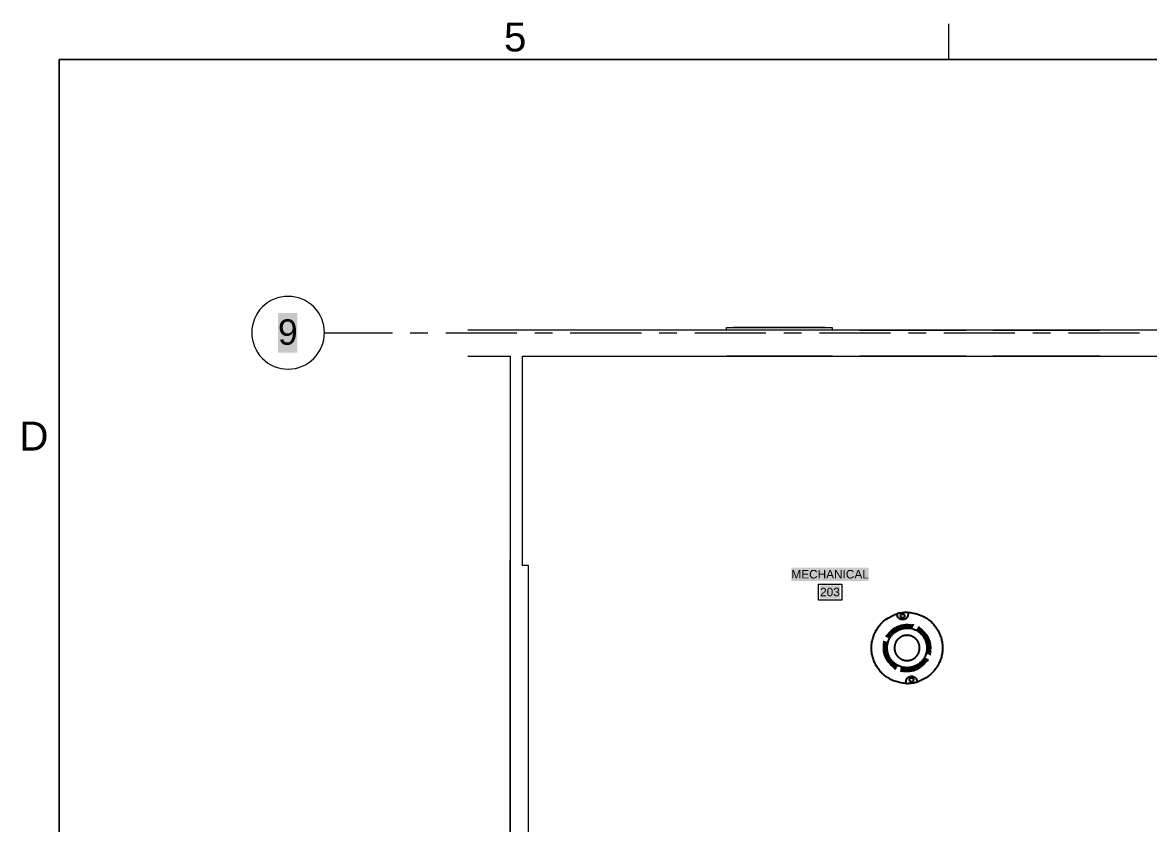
# Model space of a CAD drawing. Header units: inches. Extents: x 0.9 to 36.3, y 0.7 to 23.3.
# Drawn here: x 0.88 to 8.78, y 17.63 to 23.25 of the extents above; entities that cross this region are included whole.
import ezdxf

# ---------------------------------------------------------------- set-up
doc = ezdxf.new("R2010")
doc.units = ezdxf.units.IN
doc.layers.add('Boarder for name', color=7, linetype='Continuous', lineweight=5, true_color=0x777777)
doc.layers.add('PDF_Geometry', color=7, linetype='Continuous', lineweight=9, true_color=0x777777)
doc.layers.add('PDF_Solid Fills', color=7, linetype='Continuous', true_color=0xffffff)
doc.layers.add('PDF_Text', color=7, linetype='Continuous')
doc.layers.add('Smoke Detector', color=40, linetype='Continuous')
doc.styles.add('PDF Arial', font='arial.ttf')
doc.styles.add('PDF GillSansMTCondensed', font='arial.ttf')

msp = doc.modelspace()

# ---------------------------------------------------------------- linework, layer by layer
at = {"layer": 'Boarder for name', "linetype": 'ByBlock'}
msp.add_lwpolyline([(6.4679, 19.3078), (6.6313, 19.3078), (6.6313, 19.1945), (6.4679, 19.1945)], close=True, dxfattribs=at)
at = {"layer": 'PDF_Geometry', "linetype": 'ByBlock'}
for points in [[(7.3814, 22.9924), (7.3814, 23.2424)], [(5.8181, 21.0925), (5.8214, 21.0925), (5.8214, 21.1091), (6.5631, 21.1091), (6.5631, 21.0925), (5.8214, 21.0925), (5.8214, 21.1091), (6.5631, 21.1091), (6.5631, 21.0925), (6.5664, 21.0925)], [(2.9982, 21.0725), (3.4749, 21.0725)], [(3.5999, 21.0725), (3.7248, 21.0725)], [(3.8498, 21.0725), (4.3498, 21.0725)], [(4.0048, 15.566), (4.3715, 15.566), (4.3715, 15.7227), (4.4298, 15.7227), (4.4298, 17.0826), (8.223, 17.0826), (8.223, 17.1826), (4.4298, 17.1826), (4.4298, 19.4375), (4.3882, 19.4375), (4.3882, 19.4775), (4.3882, 20.9091), (9.3296, 20.9091), (9.3296, 21.0925), (4.0048, 21.0925)], [(4.4748, 21.0725), (4.5998, 21.0725)], [(4.7231, 21.0725), (5.2231, 21.0725)], [(5.3481, 21.0725), (5.4731, 21.0725)], [(5.5981, 21.0725), (6.0981, 21.0725)], [(6.2231, 21.0725), (6.3481, 21.0725)], [(6.4731, 21.0725), (6.973, 21.0725)], [(6.7547, 21.0925), (7.5047, 21.0925)], [(7.098, 21.0725), (7.223, 21.0725)], [(7.3464, 21.0725), (7.8463, 21.0725)], [(7.6914, 21.0925), (8.4413, 21.0925)], [(7.9713, 21.0725), (8.0963, 21.0725)], [(8.2213, 21.0725), (8.7213, 21.0725)], [(4.0048, 20.9091), (4.3015, 20.9091), (4.3015, 19.4775), (4.3015, 15.7227), (4.0048, 15.7227)], [(6.5664, 20.9091), (5.8181, 20.9091)], [(6.5314, 20.9091), (5.8548, 20.9091)], [(5.8548, 20.9091), (6.5314, 20.9091), (5.8548, 20.9091)], [(7.5047, 20.9091), (6.7547, 20.9091)], [(8.4413, 20.9091), (7.6914, 20.9091)], [(4.3015, 15.7227), (4.3015, 19.4775)]]:
    msp.add_lwpolyline(points, dxfattribs=at)
for points in [[(32.3645, 1.0083), (1.135, 1.0083), (32.3645, 1.0083), (32.3645, 22.9929), (1.135, 22.9929), (32.3645, 22.9929)], [(1.135, 1.0083), (1.135, 22.9924)], [(5.8698, 21.1091), (6.5147, 21.1091)], [(6.5147, 20.9091), (5.8698, 20.9091)]]:
    msp.add_lwpolyline(points, close=True, dxfattribs=at)
msp.add_lwpolyline([(2.7432, 21.3291, 0.416667), (2.4882, 21.0741, 0.415306), (2.7432, 20.8175, 0.412859), (2.9982, 21.0741, 0.414218)], format="xyb", close=True, dxfattribs=at)
at = {"layer": 'PDF_Solid Fills', "linetype": 'ByBlock', "transparency": 33554559}
for points in [[(2.6716, 20.9341), (2.8082, 20.9341), (2.6716, 21.2125), (2.8082, 21.2125)], [(6.2763, 19.3295), (6.8196, 19.3295), (6.2763, 19.4228), (6.8196, 19.4228)], [(6.4779, 19.2045), (6.6179, 19.2045), (6.4779, 19.2978), (6.6179, 19.2978)]]:
    msp.add_solid(points, dxfattribs=at)
at = {"layer": 'Smoke Detector', "linetype": 'ByBlock'}
for points in [[(7.0872, 18.608), (7.0647, 18.611), (7.0451, 18.6144), (7.028, 18.6182), (7.013, 18.6223), (7, 18.6267), (6.9885, 18.6313), (6.9782, 18.6361), (6.9689, 18.6409), (6.9602, 18.6458), (6.9521, 18.6507), (6.9444, 18.6558), (6.9373, 18.6609), (6.9305, 18.6661), (6.9241, 18.6715), (6.918, 18.677), (6.9121, 18.6827), (6.9064, 18.6885), (6.9009, 18.6946), (6.8956, 18.7008), (6.8906, 18.7072), (6.8857, 18.7138), (6.881, 18.7205), (6.8766, 18.7274), (6.8724, 18.7344), (6.8684, 18.7415), (6.8647, 18.7488), (6.8612, 18.7562), (6.858, 18.7637), (6.855, 18.7713), (6.8522, 18.779), (6.8497, 18.7867), (6.8475, 18.7946), (6.8455, 18.8025), (6.8438, 18.8105), (6.8423, 18.8185), (6.8411, 18.8266), (6.8402, 18.8347), (6.8395, 18.8429), (6.8391, 18.851), (6.839, 18.8592), (6.8391, 18.8674), (6.8395, 18.8755), (6.8402, 18.8837), (6.8411, 18.8918), (6.8423, 18.8999), (6.8438, 18.9079), (6.8455, 18.9159), (6.8475, 18.9238), (6.8497, 18.9317), (6.8522, 18.9395), (6.855, 18.9471), (6.858, 18.9547), (6.8612, 18.9622), (6.8647, 18.9696), (6.8684, 18.9769), (6.8724, 18.984), (6.8766, 18.991), (6.8811, 18.998), (6.8859, 19.0048), (6.8911, 19.0116), (6.8967, 19.0184), (6.9028, 19.0252), (6.9093, 19.0321), (6.9164, 19.0391), (6.9242, 19.0462), (6.9329, 19.0534), (6.9429, 19.0609), (6.9545, 19.0685), (6.968, 19.0764), (6.9838, 19.0846), (7.0022, 19.0931), (7.0235, 19.1019)], [(7.0886, 19.1105), (7.1116, 19.1075), (7.1315, 19.104), (7.1489, 19.1002), (7.164, 19.0961), (7.1772, 19.0917), (7.1887, 19.0871), (7.199, 19.0824), (7.2084, 19.0775), (7.217, 19.0726), (7.2252, 19.0677), (7.2328, 19.0626), (7.24, 19.0575), (7.2467, 19.0523), (7.2531, 19.0469), (7.2593, 19.0414), (7.2651, 19.0357), (7.2708, 19.0299), (7.2763, 19.0238), (7.2816, 19.0176), (7.2867, 19.0112), (7.2915, 19.0046), (7.2962, 18.9979), (7.3006, 18.991), (7.3048, 18.984), (7.3088, 18.9769), (7.3125, 18.9696), (7.316, 18.9622), (7.3193, 18.9547), (7.3223, 18.9471), (7.325, 18.9395), (7.3275, 18.9317), (7.3298, 18.9238), (7.3317, 18.9159), (7.3335, 18.9079), (7.3349, 18.8999), (7.3361, 18.8918), (7.3371, 18.8837), (7.3377, 18.8755), (7.3381, 18.8674), (7.3383, 18.8592), (7.3381, 18.851), (7.3377, 18.8429), (7.3371, 18.8347), (7.3361, 18.8266), (7.3349, 18.8185), (7.3335, 18.8105), (7.3317, 18.8025), (7.3298, 18.7946), (7.3275, 18.7867), (7.325, 18.779), (7.3223, 18.7713), (7.3193, 18.7637), (7.316, 18.7562), (7.3125, 18.7488), (7.3088, 18.7415), (7.3048, 18.7344), (7.3006, 18.7274), (7.2961, 18.7205), (7.2913, 18.7136), (7.2861, 18.7068), (7.2805, 18.7), (7.2745, 18.6932), (7.2679, 18.6863), (7.2608, 18.6793), (7.253, 18.6722), (7.2443, 18.665), (7.2344, 18.6576), (7.2229, 18.65), (7.2096, 18.6421), (7.194, 18.634), (7.1759, 18.6256), (7.155, 18.617)], [(6.9447, 18.9423), (6.9542, 18.9543), (6.9629, 18.9644), (6.9709, 18.973), (6.9783, 18.9802), (6.9852, 18.9862), (6.9916, 18.9913), (6.9977, 18.9956), (7.0036, 18.9993), (7.0092, 19.0027), (7.0148, 19.0057), (7.0203, 19.0084), (7.0258, 19.0108), (7.0315, 19.013), (7.0373, 19.015), (7.0433, 19.0168), (7.0497, 19.0184), (7.0564, 19.0199), (7.0638, 19.0212), (7.0719, 19.0222), (7.0811, 19.0228), (7.0914, 19.0229), (7.1031, 19.0225), (7.1165, 19.0215), (7.1316, 19.0198)], [(7.159, 18.981), (7.1691, 18.973), (7.1777, 18.9656), (7.1849, 18.9588), (7.191, 18.9526), (7.1961, 18.9467), (7.2004, 18.9413), (7.204, 18.9361), (7.2072, 18.9312), (7.21, 18.9264), (7.2126, 18.9217), (7.2148, 18.9172), (7.2169, 18.9127), (7.2187, 18.9083), (7.2203, 18.9039), (7.2217, 18.8996), (7.223, 18.8952), (7.2241, 18.8908), (7.225, 18.8863), (7.2258, 18.8819), (7.2265, 18.8774), (7.227, 18.8728), (7.2274, 18.8683), (7.2276, 18.8638), (7.2277, 18.8592), (7.2276, 18.8547), (7.2274, 18.8501), (7.227, 18.8456), (7.2265, 18.8411), (7.2258, 18.8366), (7.225, 18.8321), (7.2241, 18.8276), (7.223, 18.8232), (7.2217, 18.8188), (7.2203, 18.8145), (7.2188, 18.8102), (7.2171, 18.806), (7.2153, 18.8018), (7.2133, 18.7977), (7.2113, 18.7936), (7.2091, 18.7897), (7.2067, 18.7858), (7.2043, 18.7819), (7.2017, 18.7782), (7.1989, 18.7745), (7.1961, 18.771), (7.1932, 18.7675), (7.1901, 18.7641), (7.187, 18.7609), (7.1837, 18.7577), (7.1803, 18.7546), (7.1768, 18.7517), (7.1733, 18.7489), (7.1696, 18.7462), (7.1659, 18.7436), (7.1621, 18.7411), (7.1582, 18.7388), (7.1542, 18.7366), (7.1501, 18.7345), (7.146, 18.7325), (7.1418, 18.7307), (7.1376, 18.729), (7.1333, 18.7275), (7.129, 18.7261), (7.1246, 18.7249), (7.1202, 18.7238), (7.1157, 18.7228), (7.1113, 18.722), (7.1068, 18.7213), (7.1022, 18.7208), (7.0977, 18.7204), (7.0932, 18.7202), (7.0886, 18.7201), (7.0841, 18.7202), (7.0795, 18.7204), (7.075, 18.7208), (7.0705, 18.7213), (7.066, 18.722), (7.0615, 18.7228), (7.057, 18.7238), (7.0526, 18.7249), (7.0482, 18.7261), (7.0439, 18.7275), (7.0396, 18.729), (7.0354, 18.7307), (7.0312, 18.7325), (7.0271, 18.7345), (7.0231, 18.7366), (7.0191, 18.7388), (7.0152, 18.7411), (7.0113, 18.7436), (7.0076, 18.7462), (7.004, 18.7489), (7.0004, 18.7517), (6.9969, 18.7546), (6.9935, 18.7577), (6.9903, 18.7609), (6.9871, 18.7641), (6.9841, 18.7675), (6.9811, 18.771), (6.9783, 18.7745), (6.9756, 18.7782), (6.973, 18.7819), (6.9705, 18.7858), (6.9682, 18.7897), (6.966, 18.7936), (6.9639, 18.7977), (6.9619, 18.8018), (6.9601, 18.806), (6.9585, 18.8102), (6.9569, 18.8145), (6.9555, 18.8188), (6.9543, 18.8232), (6.9532, 18.8276), (6.9522, 18.8321), (6.9514, 18.8366), (6.9507, 18.8411), (6.9502, 18.8456), (6.9498, 18.8501), (6.9496, 18.8547), (6.9495, 18.8592), (6.9496, 18.8638), (6.9498, 18.8683), (6.9502, 18.8728), (6.9507, 18.8774), (6.9514, 18.8819), (6.9522, 18.8863), (6.9532, 18.8908), (6.9543, 18.8952), (6.9555, 18.8996), (6.9569, 18.9039), (6.9585, 18.9082), (6.9601, 18.9124), (6.9619, 18.9166), (6.9639, 18.9207), (6.966, 18.9248), (6.9682, 18.9287), (6.9705, 18.9326), (6.973, 18.9365), (6.9756, 18.9402), (6.9783, 18.9439), (6.9811, 18.9474), (6.9841, 18.9509), (6.9871, 18.9543), (6.9903, 18.9575), (6.9935, 18.9607), (6.9969, 18.9638), (7.0004, 18.9667), (7.004, 18.9695), (7.0076, 18.9723), (7.0113, 18.9748), (7.0152, 18.9773), (7.0191, 18.9796), (7.0231, 18.9819), (7.0271, 18.9839), (7.0312, 18.9859), (7.0354, 18.9877), (7.0396, 18.9894), (7.0439, 18.9909), (7.0482, 18.9923), (7.0526, 18.9935), (7.057, 18.9946), (7.0615, 18.9956), (7.0661, 18.9964), (7.0708, 18.997), (7.0757, 18.9975), (7.0808, 18.9978), (7.0861, 18.9979), (7.0916, 18.9979), (7.0974, 18.9977), (7.1033, 18.9974), (7.109, 18.9972), (7.1143, 18.9972), (7.1189, 18.9976), (7.1228, 18.9985), (7.1255, 19), (7.127, 19.0023)], [(6.9668, 18.9295), (6.9645, 18.9309), (6.9624, 18.9322), (6.9606, 18.9335), (6.9591, 18.9349), (6.9581, 18.9365), (6.9575, 18.9383), (6.9574, 18.9403), (6.9578, 18.9426), (6.9588, 18.9453), (6.9604, 18.9484), (6.9625, 18.9517), (6.9649, 18.9552), (6.9678, 18.9589), (6.9709, 18.9626), (6.9743, 18.9663), (6.9778, 18.97), (6.9815, 18.9736), (6.9853, 18.977), (6.9892, 18.9803), (6.9932, 18.9835), (6.9974, 18.9866), (7.0016, 18.9895), (7.0059, 18.9923), (7.0103, 18.9949), (7.0148, 18.9974), (7.0193, 18.9997), (7.024, 19.0019), (7.0287, 19.004), (7.0334, 19.0058), (7.0383, 19.0076), (7.0431, 19.0091), (7.0481, 19.0105), (7.053, 19.0118), (7.058, 19.0129), (7.0631, 19.0138), (7.0682, 19.0145), (7.0733, 19.0151), (7.0784, 19.0155), (7.0835, 19.0158), (7.0886, 19.0159), (7.0937, 19.0158), (7.0988, 19.0156), (7.1037, 19.0154), (7.1083, 19.0151), (7.1127, 19.0149), (7.1167, 19.0148), (7.1203, 19.0148), (7.1233, 19.015), (7.1258, 19.0155), (7.1277, 19.0163), (7.1293, 19.0173), (7.1305, 19.0187), (7.1314, 19.0203), (7.1322, 19.0222), (7.1329, 19.0244), (7.1336, 19.0269)], [(6.9603, 18.9333), (6.9688, 18.9439), (6.9765, 18.953), (6.9837, 18.9606), (6.9903, 18.9671), (6.9964, 18.9724), (7.0022, 18.9769), (7.0076, 18.9808), (7.0128, 18.9841), (7.0179, 18.9871), (7.0228, 18.9897), (7.0275, 18.9921), (7.0322, 18.9943), (7.0369, 18.9962), (7.0415, 18.9979), (7.0461, 18.9994), (7.0507, 19.0007), (7.0554, 19.0018), (7.0601, 19.0028), (7.0649, 19.0037), (7.0699, 19.0044), (7.075, 19.0049), (7.0804, 19.0052), (7.086, 19.0053), (7.0918, 19.0052), (7.0979, 19.005), (7.1041, 19.0048), (7.1101, 19.0047), (7.1157, 19.0049), (7.1207, 19.0056), (7.1248, 19.0069), (7.1279, 19.0091), (7.1296, 19.0123)], [(7.125, 18.9951), (7.1363, 18.9906), (7.145, 18.9875), (7.1514, 18.9857), (7.1559, 18.9848), (7.1589, 18.9847), (7.1608, 18.9853), (7.1619, 18.9862), (7.1626, 18.9874), (7.1633, 18.9885), (7.1639, 18.9897), (7.1646, 18.9908), (7.1653, 18.992), (7.1659, 18.9931), (7.1666, 18.9943), (7.1673, 18.9955), (7.168, 18.9966), (7.1687, 18.9978), (7.1694, 18.9991), (7.1701, 19.0004), (7.171, 19.0019), (7.1719, 19.0035), (7.173, 19.0053), (7.1741, 19.0073), (7.1754, 19.0096)], [(7.1627, 18.9875), (7.1733, 18.979), (7.1824, 18.9713), (7.19, 18.9641), (7.1965, 18.9575), (7.2018, 18.9514), (7.2063, 18.9456), (7.2102, 18.9402), (7.2135, 18.935), (7.2165, 18.93), (7.2192, 18.925), (7.2216, 18.9201), (7.2237, 18.9152), (7.2257, 18.9102), (7.2275, 18.905), (7.229, 18.8996), (7.2305, 18.8939), (7.2318, 18.8879), (7.233, 18.8813), (7.2339, 18.8741), (7.2344, 18.8659), (7.2345, 18.8567), (7.2342, 18.8463), (7.2333, 18.8344), (7.2317, 18.8209)], [(7.1679, 18.9964), (7.1792, 18.9874), (7.1889, 18.9791), (7.1971, 18.9715), (7.204, 18.9644), (7.2097, 18.9578), (7.2146, 18.9517), (7.2186, 18.9458), (7.2222, 18.9403), (7.2254, 18.9349), (7.2282, 18.9297), (7.2308, 18.9245), (7.2331, 18.9195), (7.2351, 18.9145), (7.2369, 18.9096), (7.2385, 18.9047), (7.2399, 18.8998), (7.2412, 18.8948), (7.2423, 18.8898), (7.2432, 18.8847), (7.2439, 18.8797), (7.2445, 18.8746), (7.245, 18.8695), (7.2452, 18.8643), (7.2453, 18.8592), (7.2452, 18.8541), (7.245, 18.8491), (7.2445, 18.8442), (7.244, 18.8396), (7.2432, 18.8354), (7.2423, 18.8316), (7.2413, 18.8283), (7.2401, 18.8257), (7.2387, 18.8237), (7.2372, 18.8224), (7.2356, 18.8216), (7.2337, 18.8212), (7.2317, 18.8212), (7.2295, 18.8216), (7.2271, 18.8221), (7.2245, 18.8228)], [(7.1717, 19.0032), (7.1837, 18.9937), (7.1938, 18.985), (7.2024, 18.9769), (7.2096, 18.9695), (7.2157, 18.9626), (7.2207, 18.9562), (7.225, 18.9501), (7.2287, 18.9442), (7.2321, 18.9386), (7.2351, 18.933), (7.2378, 18.9275), (7.2402, 18.922), (7.2424, 18.9164), (7.2444, 18.9106), (7.2462, 18.9045), (7.2478, 18.8982), (7.2493, 18.8914), (7.2506, 18.884), (7.2516, 18.8759), (7.2522, 18.8668), (7.2523, 18.8564), (7.2519, 18.8447), (7.2509, 18.8313), (7.2492, 18.8162)], [(6.9209, 18.9041), (6.9234, 18.9035), (6.9257, 18.9029), (6.9277, 18.9023), (6.9296, 18.9018), (6.9313, 18.9014), (6.9329, 18.9009), (6.9345, 18.9005), (6.9362, 18.9001), (6.9378, 18.8996), (6.9396, 18.8991), (6.9414, 18.8986), (6.9434, 18.8981), (6.9455, 18.8976), (6.9477, 18.897), (6.9501, 18.8963), (6.9527, 18.8956)], [(7.0055, 18.7153), (6.9936, 18.7247), (6.9834, 18.7335), (6.9748, 18.7415), (6.9676, 18.7489), (6.9616, 18.7558), (6.9565, 18.7622), (6.9522, 18.7683), (6.9485, 18.7742), (6.9452, 18.7798), (6.9422, 18.7854), (6.9394, 18.7909), (6.937, 18.7964), (6.9348, 18.802), (6.9328, 18.8079), (6.931, 18.8139), (6.9294, 18.8203), (6.9279, 18.827), (6.9266, 18.8344), (6.9256, 18.8425), (6.925, 18.8516), (6.9249, 18.862), (6.9253, 18.8737), (6.9263, 18.8871), (6.9281, 18.9022)], [(7.0094, 18.722), (6.998, 18.731), (6.9883, 18.7393), (6.9801, 18.747), (6.9732, 18.754), (6.9675, 18.7606), (6.9627, 18.7667), (6.9586, 18.7726), (6.955, 18.7781), (6.9518, 18.7835), (6.949, 18.7888), (6.9464, 18.7941), (6.9441, 18.7993), (6.942, 18.8047), (6.9401, 18.8102), (6.9384, 18.816), (6.9368, 18.8221), (6.9354, 18.8285), (6.9342, 18.8355), (6.9332, 18.8433), (6.9327, 18.852), (6.9325, 18.8619), (6.9329, 18.873), (6.9339, 18.8858), (6.9355, 18.9002)], [(6.9383, 18.946), (6.9404, 18.9448), (6.9421, 18.9438), (6.9435, 18.943), (6.9447, 18.9423), (6.946, 18.9416), (6.9474, 18.9407), (6.9491, 18.9397), (6.9514, 18.9384)], [(7.0145, 18.7309), (7.0039, 18.7394), (6.9948, 18.7471), (6.9872, 18.7543), (6.9808, 18.7609), (6.9754, 18.767), (6.9709, 18.7728), (6.9671, 18.7782), (6.9637, 18.7834), (6.9608, 18.7885), (6.9581, 18.7934), (6.9557, 18.7983), (6.9535, 18.8032), (6.9515, 18.8083), (6.9498, 18.8134), (6.9482, 18.8188), (6.9467, 18.8245), (6.9454, 18.8305), (6.9443, 18.8371), (6.9434, 18.8443), (6.9428, 18.8525), (6.9427, 18.8617), (6.9431, 18.8721), (6.944, 18.884), (6.9455, 18.8975)], [(7.2417, 18.8182), (7.2442, 18.8175), (7.2461, 18.817), (7.2477, 18.8166), (7.2491, 18.8162), (7.2505, 18.8158), (7.2521, 18.8154), (7.2539, 18.8149), (7.2563, 18.8143)], [(7.0183, 18.7374), (7.0169, 18.735), (7.0157, 18.7329), (7.0145, 18.7309), (7.0134, 18.729), (7.0124, 18.7272), (7.0115, 18.7256), (7.0106, 18.724), (7.0097, 18.7225), (7.0089, 18.7211), (7.008, 18.7196), (7.0072, 18.7182), (7.0063, 18.7166), (7.0053, 18.715), (7.0043, 18.7131), (7.0031, 18.7111), (7.0018, 18.7088)], [(7.0456, 18.6986), (7.0608, 18.6969), (7.0741, 18.6959), (7.0858, 18.6955), (7.0962, 18.6956), (7.1053, 18.6962), (7.1134, 18.6972), (7.1208, 18.6985), (7.1276, 18.7), (7.1339, 18.7016), (7.14, 18.7034), (7.1458, 18.7054), (7.1514, 18.7076), (7.1569, 18.71), (7.1625, 18.7127), (7.168, 18.7158), (7.1736, 18.7191), (7.1795, 18.7228), (7.1856, 18.7271), (7.192, 18.7322), (7.1989, 18.7382), (7.2063, 18.7454), (7.2144, 18.754), (7.2231, 18.7641), (7.2326, 18.7761)], [(7.2169, 18.7851), (7.2085, 18.7745), (7.2007, 18.7654), (7.1935, 18.7578), (7.1869, 18.7514), (7.1808, 18.746), (7.175, 18.7415), (7.1696, 18.7376), (7.1644, 18.7343), (7.1594, 18.7314), (7.1544, 18.7287), (7.1495, 18.7263), (7.1446, 18.7241), (7.1396, 18.7221), (7.1344, 18.7204), (7.129, 18.7188), (7.1233, 18.7173), (7.1173, 18.716), (7.1107, 18.7148), (7.1035, 18.714), (7.0954, 18.7134), (7.0861, 18.7133), (7.0757, 18.7136), (7.0638, 18.7146), (7.0503, 18.7161)], [(7.2259, 18.78), (7.2168, 18.7686), (7.2085, 18.7589), (7.2009, 18.7507), (7.1938, 18.7438), (7.1872, 18.7381), (7.1811, 18.7333), (7.1753, 18.7292), (7.1697, 18.7256), (7.1643, 18.7224), (7.1591, 18.7196), (7.1539, 18.717), (7.1489, 18.7147), (7.1439, 18.7127), (7.139, 18.7109), (7.1341, 18.7093), (7.1292, 18.7079), (7.1242, 18.7066), (7.1192, 18.7055), (7.1141, 18.7046), (7.1091, 18.7039), (7.104, 18.7033), (7.0989, 18.7029), (7.0937, 18.7026), (7.0886, 18.7025), (7.0835, 18.7026), (7.0785, 18.7029), (7.0736, 18.7033), (7.069, 18.7039), (7.0648, 18.7046), (7.061, 18.7055), (7.0578, 18.7065), (7.0551, 18.7077), (7.0531, 18.7091), (7.0518, 18.7106), (7.051, 18.7123), (7.0506, 18.7141), (7.0506, 18.7161), (7.051, 18.7183), (7.0515, 18.7207), (7.0522, 18.7233)], [(7.2104, 18.7889), (7.2128, 18.7875), (7.2149, 18.7863), (7.217, 18.7851), (7.2188, 18.784), (7.2206, 18.783), (7.2222, 18.7821), (7.2238, 18.7812), (7.2253, 18.7803), (7.2267, 18.7795), (7.2282, 18.7786), (7.2297, 18.7778), (7.2312, 18.7769), (7.2329, 18.7759), (7.2347, 18.7749), (7.2367, 18.7737), (7.239, 18.7724)], [(7.0476, 18.7061), (7.0469, 18.7036), (7.0464, 18.7017), (7.046, 18.7001), (7.0456, 18.6987), (7.0452, 18.6973), (7.0448, 18.6957), (7.0443, 18.6939), (7.0437, 18.6915)]]:
    msp.add_lwpolyline(points, dxfattribs=at)
for points in [[(7.0835, 19.0672), (7.079, 19.0639), (7.0739, 19.0613), (7.0683, 19.0594), (7.0624, 19.0583), (7.0564, 19.0579), (7.0506, 19.0582), (7.0449, 19.0594), (7.0398, 19.0615), (7.0352, 19.0643), (7.0312, 19.0678), (7.0277, 19.0718), (7.0249, 19.076), (7.0225, 19.0804), (7.0207, 19.0846), (7.0194, 19.0886), (7.0186, 19.092), (7.0182, 19.0949), (7.0183, 19.0972), (7.019, 19.0989), (7.0203, 19.1003), (7.0222, 19.1015), (7.0249, 19.1023), (7.0283, 19.1031), (7.0326, 19.1039), (7.0376, 19.1047), (7.0434, 19.1056), (7.0496, 19.1064), (7.056, 19.1073), (7.0624, 19.1081), (7.0685, 19.1089), (7.0743, 19.1095), (7.0794, 19.1101), (7.0837, 19.1104), (7.0872, 19.1106), (7.0901, 19.1104), (7.0922, 19.1098), (7.0938, 19.1088), (7.0949, 19.1072), (7.0957, 19.1051), (7.096, 19.1022), (7.0961, 19.0986), (7.0959, 19.0945), (7.0952, 19.0899), (7.0941, 19.0851), (7.0924, 19.0803), (7.0901, 19.0756), (7.0872, 19.0711)], [(7.0642, 19.0954), (7.0646, 19.0952), (7.0649, 19.0949), (7.0653, 19.0947), (7.0657, 19.0944), (7.066, 19.0941), (7.0664, 19.0938), (7.0667, 19.0935), (7.067, 19.0932), (7.0674, 19.0929), (7.0677, 19.0925), (7.068, 19.0922), (7.0682, 19.0918), (7.0685, 19.0915), (7.0688, 19.0911), (7.069, 19.0907), (7.0692, 19.0903), (7.0695, 19.0899), (7.0697, 19.0895), (7.0699, 19.0891), (7.07, 19.0887), (7.0702, 19.0883), (7.0704, 19.0879), (7.0705, 19.0874), (7.0706, 19.087), (7.0707, 19.0865), (7.0708, 19.0861), (7.0709, 19.0857), (7.071, 19.0852), (7.071, 19.0848), (7.0711, 19.0843), (7.0711, 19.0839), (7.0711, 19.0834), (7.0711, 19.083), (7.0711, 19.0825), (7.071, 19.0821), (7.071, 19.0816), (7.0709, 19.0812), (7.0708, 19.0807), (7.0707, 19.0803), (7.0706, 19.0798), (7.0705, 19.0794), (7.0704, 19.079), (7.0702, 19.0785), (7.07, 19.0781), (7.0699, 19.0777), (7.0697, 19.0773), (7.0695, 19.0769), (7.0692, 19.0765), (7.069, 19.0761), (7.0688, 19.0757), (7.0685, 19.0753), (7.0682, 19.075), (7.068, 19.0746), (7.0677, 19.0743), (7.0674, 19.0739), (7.067, 19.0736), (7.0667, 19.0733), (7.0664, 19.073), (7.066, 19.0727), (7.0657, 19.0724), (7.0653, 19.0722), (7.0649, 19.0719), (7.0646, 19.0717), (7.0642, 19.0714), (7.0638, 19.0712), (7.0634, 19.071), (7.063, 19.0708), (7.0626, 19.0706), (7.0621, 19.0705), (7.0617, 19.0703), (7.0613, 19.0702), (7.0608, 19.07), (7.0604, 19.0699), (7.06, 19.0698), (7.0595, 19.0698), (7.0591, 19.0697), (7.0586, 19.0696), (7.0582, 19.0696), (7.0577, 19.0696), (7.0573, 19.0696), (7.0568, 19.0696), (7.0563, 19.0696), (7.0559, 19.0696), (7.0554, 19.0697), (7.055, 19.0698), (7.0546, 19.0698), (7.0541, 19.0699), (7.0537, 19.07), (7.0532, 19.0702), (7.0528, 19.0703), (7.0524, 19.0705), (7.052, 19.0706), (7.0515, 19.0708), (7.0511, 19.071), (7.0507, 19.0712), (7.0503, 19.0714), (7.0499, 19.0717), (7.0496, 19.0719), (7.0492, 19.0722), (7.0488, 19.0724), (7.0485, 19.0727), (7.0481, 19.073), (7.0478, 19.0733), (7.0475, 19.0736), (7.0472, 19.0739), (7.0469, 19.0743), (7.0466, 19.0746), (7.0463, 19.075), (7.046, 19.0753), (7.0457, 19.0757), (7.0455, 19.0761), (7.0453, 19.0765), (7.0451, 19.0769), (7.0448, 19.0773), (7.0447, 19.0777), (7.0445, 19.0781), (7.0443, 19.0785), (7.0442, 19.079), (7.044, 19.0794), (7.0439, 19.0798), (7.0438, 19.0803), (7.0437, 19.0807), (7.0436, 19.0812), (7.0435, 19.0816), (7.0435, 19.0821), (7.0434, 19.0825), (7.0434, 19.083), (7.0434, 19.0834), (7.0434, 19.0839), (7.0434, 19.0843), (7.0435, 19.0848), (7.0435, 19.0852), (7.0436, 19.0857), (7.0437, 19.0861), (7.0438, 19.0865), (7.0439, 19.087), (7.044, 19.0874), (7.0442, 19.0879), (7.0443, 19.0883), (7.0445, 19.0887), (7.0447, 19.0891), (7.0448, 19.0895), (7.0451, 19.0899), (7.0453, 19.0903), (7.0455, 19.0907), (7.0457, 19.0911), (7.046, 19.0915), (7.0463, 19.0918), (7.0466, 19.0922), (7.0469, 19.0925), (7.0472, 19.0929), (7.0475, 19.0932), (7.0478, 19.0935), (7.0481, 19.0938), (7.0485, 19.0941), (7.0488, 19.0944), (7.0492, 19.0947), (7.0496, 19.0949), (7.0499, 19.0952), (7.0503, 19.0954), (7.0507, 19.0956), (7.0511, 19.0958), (7.0515, 19.096), (7.052, 19.0962), (7.0524, 19.0964), (7.0528, 19.0965), (7.0532, 19.0966), (7.0537, 19.0968), (7.0541, 19.0969), (7.0546, 19.097), (7.055, 19.0971), (7.0554, 19.0971), (7.0559, 19.0972), (7.0563, 19.0972), (7.0568, 19.0972), (7.0573, 19.0972), (7.0577, 19.0972), (7.0582, 19.0972), (7.0586, 19.0972), (7.0591, 19.0971), (7.0595, 19.0971), (7.06, 19.097), (7.0604, 19.0969), (7.0608, 19.0968), (7.0613, 19.0966), (7.0617, 19.0965), (7.0621, 19.0964), (7.0626, 19.0962), (7.063, 19.096), (7.0634, 19.0958), (7.0638, 19.0956)], [(7.0031, 18.8821), (7.0024, 18.8793), (7.0018, 18.8765), (7.0012, 18.8736), (7.0008, 18.8708), (7.0005, 18.8679), (7.0002, 18.865), (7.0001, 18.8621), (7, 18.8592), (7.0001, 18.8563), (7.0002, 18.8534), (7.0005, 18.8505), (7.0008, 18.8476), (7.0012, 18.8448), (7.0018, 18.8419), (7.0024, 18.8391), (7.0031, 18.8363), (7.0039, 18.8335), (7.0047, 18.8307), (7.0057, 18.828), (7.0068, 18.8253), (7.0079, 18.8227), (7.0092, 18.82), (7.0105, 18.8175), (7.0119, 18.8149), (7.0134, 18.8124), (7.015, 18.81), (7.0166, 18.8076), (7.0184, 18.8053), (7.0202, 18.803), (7.022, 18.8008), (7.024, 18.7987), (7.026, 18.7966), (7.0281, 18.7946), (7.0302, 18.7926), (7.0324, 18.7907), (7.0347, 18.7889), (7.037, 18.7872), (7.0394, 18.7856), (7.0418, 18.784), (7.0443, 18.7825), (7.0469, 18.7811), (7.0494, 18.7798), (7.0521, 18.7785), (7.0547, 18.7774), (7.0574, 18.7763), (7.0601, 18.7753), (7.0629, 18.7745), (7.0657, 18.7737), (7.0685, 18.773), (7.0713, 18.7723), (7.0742, 18.7718), (7.0771, 18.7714), (7.0799, 18.7711), (7.0828, 18.7708), (7.0857, 18.7707), (7.0886, 18.7706), (7.0915, 18.7707), (7.0944, 18.7708), (7.0973, 18.7711), (7.1002, 18.7714), (7.103, 18.7718), (7.1059, 18.7723), (7.1087, 18.773), (7.1115, 18.7737), (7.1143, 18.7745), (7.1171, 18.7753), (7.1198, 18.7763), (7.1225, 18.7774), (7.1252, 18.7785), (7.1278, 18.7798), (7.1304, 18.7811), (7.1329, 18.7825), (7.1354, 18.784), (7.1378, 18.7856), (7.1402, 18.7872), (7.1425, 18.7889), (7.1448, 18.7907), (7.147, 18.7926), (7.1492, 18.7946), (7.1512, 18.7966), (7.1533, 18.7987), (7.1552, 18.8008), (7.1571, 18.803), (7.1589, 18.8053), (7.1606, 18.8076), (7.1623, 18.81), (7.1638, 18.8124), (7.1653, 18.8149), (7.1667, 18.8175), (7.168, 18.82), (7.1693, 18.8227), (7.1704, 18.8253), (7.1715, 18.828), (7.1725, 18.8307), (7.1734, 18.8335), (7.1742, 18.8363), (7.1749, 18.8391), (7.1755, 18.8419), (7.176, 18.8448), (7.1764, 18.8476), (7.1768, 18.8505), (7.177, 18.8534), (7.1771, 18.8563), (7.1772, 18.8592), (7.1771, 18.8621), (7.177, 18.865), (7.1768, 18.8679), (7.1764, 18.8708), (7.176, 18.8736), (7.1755, 18.8765), (7.1749, 18.8793), (7.1742, 18.8821), (7.1734, 18.8849), (7.1725, 18.8877), (7.1715, 18.8904), (7.1704, 18.8931), (7.1693, 18.8958), (7.168, 18.8984), (7.1667, 18.901), (7.1653, 18.9035), (7.1638, 18.906), (7.1623, 18.9084), (7.1606, 18.9108), (7.1589, 18.9131), (7.1571, 18.9154), (7.1552, 18.9176), (7.1533, 18.9197), (7.1512, 18.9218), (7.1492, 18.9238), (7.147, 18.9258), (7.1448, 18.9277), (7.1425, 18.9295), (7.1402, 18.9312), (7.1378, 18.9328), (7.1354, 18.9344), (7.1329, 18.9359), (7.1304, 18.9373), (7.1278, 18.9386), (7.1252, 18.9399), (7.1225, 18.941), (7.1198, 18.9421), (7.1171, 18.9431), (7.1143, 18.944), (7.1115, 18.9448), (7.1087, 18.9455), (7.1059, 18.9461), (7.103, 18.9466), (7.1002, 18.947), (7.0973, 18.9473), (7.0944, 18.9476), (7.0915, 18.9477), (7.0886, 18.9478), (7.0857, 18.9477), (7.0828, 18.9476), (7.0799, 18.9473), (7.0771, 18.947), (7.0742, 18.9466), (7.0713, 18.9461), (7.0685, 18.9455), (7.0657, 18.9448), (7.0629, 18.944), (7.0601, 18.9431), (7.0574, 18.9421), (7.0547, 18.941), (7.0521, 18.9399), (7.0494, 18.9386), (7.0469, 18.9373), (7.0443, 18.9359), (7.0418, 18.9344), (7.0394, 18.9328), (7.037, 18.9312), (7.0347, 18.9295), (7.0324, 18.9277), (7.0302, 18.9258), (7.0281, 18.9238), (7.026, 18.9218), (7.024, 18.9197), (7.022, 18.9176), (7.0202, 18.9154), (7.0184, 18.9131), (7.0166, 18.9108), (7.015, 18.9084), (7.0134, 18.906), (7.0119, 18.9035), (7.0105, 18.901), (7.0092, 18.8984), (7.0079, 18.8958), (7.0068, 18.8931), (7.0057, 18.8904), (7.0047, 18.8877), (7.0039, 18.8849)], [(7.0938, 18.6512), (7.0982, 18.6545), (7.1034, 18.6571), (7.109, 18.659), (7.1148, 18.6601), (7.1208, 18.6605), (7.1267, 18.6602), (7.1323, 18.659), (7.1375, 18.657), (7.1421, 18.6541), (7.1461, 18.6506), (7.1495, 18.6467), (7.1524, 18.6424), (7.1547, 18.6381), (7.1565, 18.6338), (7.1578, 18.6299), (7.1587, 18.6264), (7.159, 18.6235), (7.1589, 18.6213), (7.1582, 18.6195), (7.157, 18.6181), (7.155, 18.617), (7.1523, 18.6161), (7.1489, 18.6153), (7.1447, 18.6145), (7.1396, 18.6137), (7.1338, 18.6128), (7.1277, 18.612), (7.1213, 18.6111), (7.1149, 18.6103), (7.1087, 18.6095), (7.1029, 18.6089), (7.0978, 18.6083), (7.0935, 18.608), (7.09, 18.6079), (7.0872, 18.608), (7.085, 18.6086), (7.0834, 18.6096), (7.0823, 18.6112), (7.0816, 18.6133), (7.0812, 18.6162), (7.0811, 18.6198), (7.0814, 18.6239), (7.082, 18.6285), (7.0832, 18.6333), (7.0848, 18.6381), (7.0871, 18.6429), (7.0901, 18.6473)], [(7.1333, 18.6314), (7.1332, 18.631), (7.1331, 18.6306), (7.1329, 18.6301), (7.1328, 18.6297), (7.1326, 18.6293), (7.1324, 18.6289), (7.1322, 18.6285), (7.132, 18.6281), (7.1317, 18.6277), (7.1315, 18.6273), (7.1312, 18.6269), (7.131, 18.6266), (7.1307, 18.6262), (7.1304, 18.6259), (7.1301, 18.6255), (7.1298, 18.6252), (7.1294, 18.6249), (7.1291, 18.6246), (7.1288, 18.6243), (7.1284, 18.624), (7.128, 18.6238), (7.1277, 18.6235), (7.1273, 18.6233), (7.1269, 18.623), (7.1265, 18.6228), (7.1261, 18.6226), (7.1257, 18.6224), (7.1253, 18.6222), (7.1248, 18.6221), (7.1244, 18.6219), (7.124, 18.6218), (7.1236, 18.6216), (7.1231, 18.6215), (7.1227, 18.6214), (7.1222, 18.6213), (7.1218, 18.6213), (7.1213, 18.6212), (7.1209, 18.6212), (7.1204, 18.6212), (7.12, 18.6212), (7.1195, 18.6212), (7.1191, 18.6212), (7.1186, 18.6212), (7.1182, 18.6213), (7.1177, 18.6213), (7.1173, 18.6214), (7.1168, 18.6215), (7.1164, 18.6216), (7.116, 18.6218), (7.1155, 18.6219), (7.1151, 18.6221), (7.1147, 18.6222), (7.1143, 18.6224), (7.1139, 18.6226), (7.1135, 18.6228), (7.1131, 18.623), (7.1127, 18.6233), (7.1123, 18.6235), (7.1119, 18.6238), (7.1115, 18.624), (7.1112, 18.6243), (7.1108, 18.6246), (7.1105, 18.6249), (7.1102, 18.6252), (7.1099, 18.6255), (7.1096, 18.6259), (7.1093, 18.6262), (7.109, 18.6266), (7.1087, 18.6269), (7.1085, 18.6273), (7.1082, 18.6277), (7.108, 18.6281), (7.1078, 18.6285), (7.1076, 18.6289), (7.1074, 18.6293), (7.1072, 18.6297), (7.107, 18.6301), (7.1069, 18.6306), (7.1067, 18.631), (7.1066, 18.6314), (7.1065, 18.6319), (7.1064, 18.6323), (7.1063, 18.6327), (7.1063, 18.6332), (7.1062, 18.6336), (7.1062, 18.6341), (7.1061, 18.6346), (7.1061, 18.635), (7.1061, 18.6355), (7.1062, 18.6359), (7.1062, 18.6364), (7.1063, 18.6368), (7.1063, 18.6373), (7.1064, 18.6377), (7.1065, 18.6381), (7.1066, 18.6386), (7.1067, 18.639), (7.1069, 18.6395), (7.107, 18.6399), (7.1072, 18.6403), (7.1074, 18.6407), (7.1076, 18.6411), (7.1078, 18.6415), (7.108, 18.6419), (7.1082, 18.6423), (7.1085, 18.6427), (7.1087, 18.6431), (7.109, 18.6434), (7.1093, 18.6438), (7.1096, 18.6441), (7.1099, 18.6445), (7.1102, 18.6448), (7.1105, 18.6451), (7.1108, 18.6454), (7.1112, 18.6457), (7.1115, 18.646), (7.1119, 18.6463), (7.1123, 18.6465), (7.1127, 18.6468), (7.1131, 18.647), (7.1135, 18.6472), (7.1139, 18.6474), (7.1143, 18.6476), (7.1147, 18.6478), (7.1151, 18.648), (7.1155, 18.6481), (7.116, 18.6482), (7.1164, 18.6484), (7.1168, 18.6485), (7.1173, 18.6486), (7.1177, 18.6487), (7.1182, 18.6487), (7.1186, 18.6488), (7.1191, 18.6488), (7.1195, 18.6488), (7.12, 18.6488), (7.1204, 18.6488), (7.1209, 18.6488), (7.1213, 18.6488), (7.1218, 18.6487), (7.1222, 18.6487), (7.1227, 18.6486), (7.1231, 18.6485), (7.1236, 18.6484), (7.124, 18.6482), (7.1244, 18.6481), (7.1248, 18.648), (7.1253, 18.6478), (7.1257, 18.6476), (7.1261, 18.6474), (7.1265, 18.6472), (7.1269, 18.647), (7.1273, 18.6468), (7.1277, 18.6465), (7.128, 18.6463), (7.1284, 18.646), (7.1288, 18.6457), (7.1291, 18.6454), (7.1294, 18.6451), (7.1298, 18.6448), (7.1301, 18.6445), (7.1304, 18.6441), (7.1307, 18.6438), (7.131, 18.6434), (7.1312, 18.6431), (7.1315, 18.6427), (7.1317, 18.6423), (7.132, 18.6419), (7.1322, 18.6415), (7.1324, 18.6411), (7.1326, 18.6407), (7.1328, 18.6403), (7.1329, 18.6399), (7.1331, 18.6395), (7.1332, 18.639), (7.1333, 18.6386), (7.1335, 18.6381), (7.1335, 18.6377), (7.1336, 18.6373), (7.1337, 18.6368), (7.1337, 18.6364), (7.1338, 18.6359), (7.1338, 18.6355), (7.1338, 18.635), (7.1338, 18.6346), (7.1338, 18.6341), (7.1337, 18.6336), (7.1337, 18.6332), (7.1336, 18.6327), (7.1335, 18.6323), (7.1335, 18.6319)]]:
    msp.add_lwpolyline(points, close=True, dxfattribs=at)

# ---------------------------------------------------------------- texts
at = {"layer": 'PDF_Text', "linetype": 'ByBlock', "attachment_point": 4}
for s, insert, char_height, style in [('5', (4.2583, 23.1497), 0.2031, 'PDF GillSansMTCondensed'), ('D', (0.855, 20.3477), 0.2037, 'PDF GillSansMTCondensed'), ('MECHANICAL', (6.2765, 19.3764), 0.05939, 'PDF Arial'), ('203', (6.4782, 19.2514), 0.05939, 'PDF Arial')]:
    msp.add_mtext(s, dxfattribs=dict(at, insert=insert, char_height=char_height, style=style))
at = {"layer": 'PDF_Text', "color": 8, "linetype": 'ByBlock', "true_color": 0x777777, "insert": (2.6717, 21.0772), "char_height": 0.1787, "attachment_point": 4, "style": 'PDF Arial'}
msp.add_mtext('9', dxfattribs=at)

doc.saveas('drawing.dxf')
